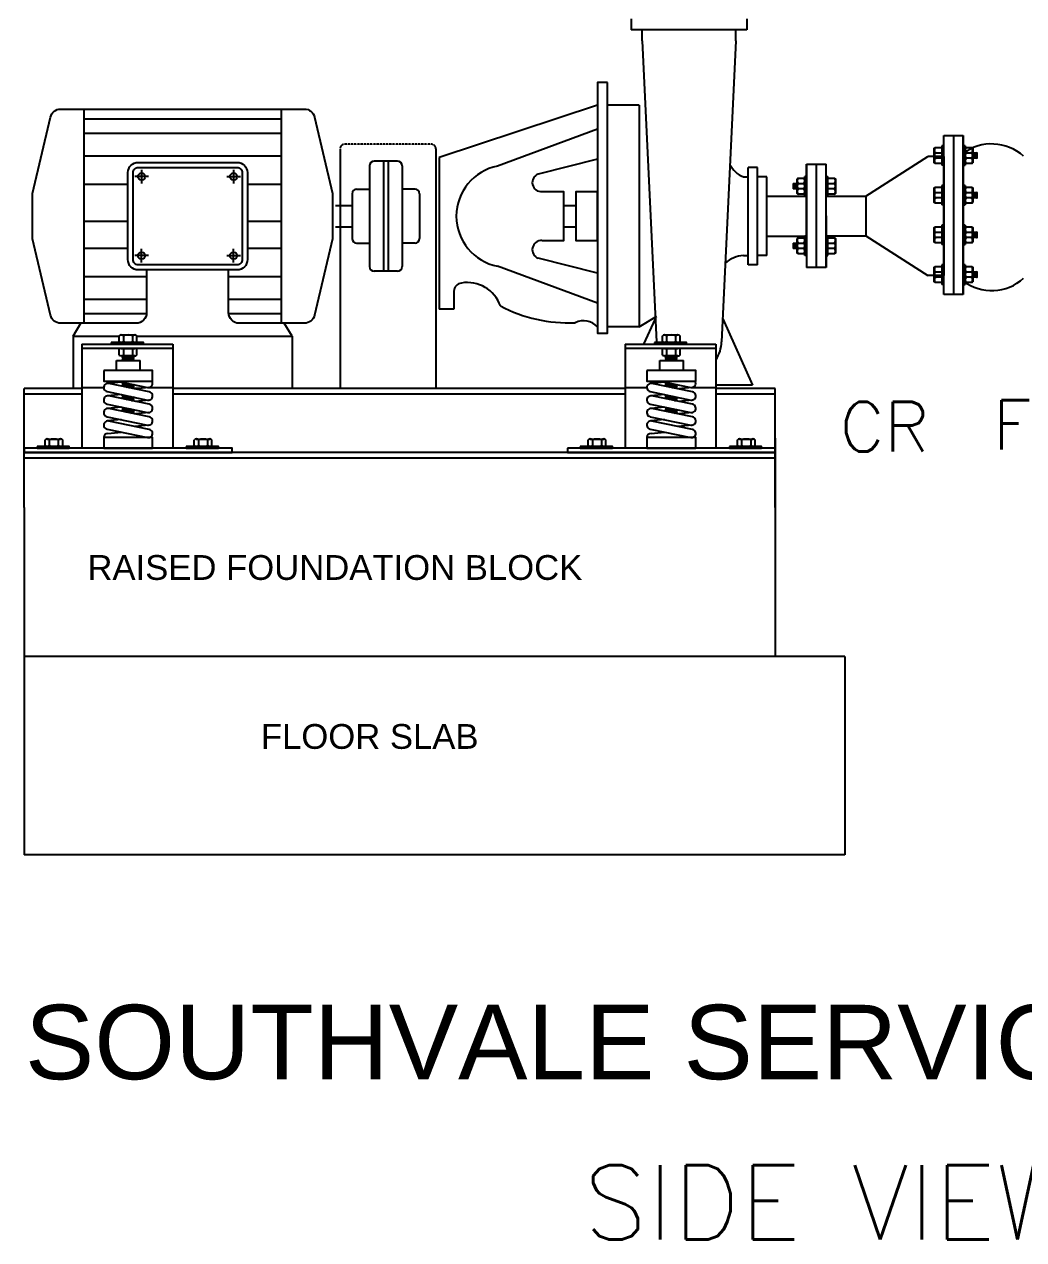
# Model space of a CAD drawing. Header units: inches. Extents: x 72601 to 92539, y -26779 to -15965.
# Drawn here: x 79807 to 80814, y -26531 to -25306 of the extents above; entities that cross this region are included whole.
import ezdxf

# ---------------------------------------------------------------- set-up
doc = ezdxf.new("R2010")
doc.units = ezdxf.units.IN
doc.header["$MEASUREMENT"] = 0
doc.linetypes.add('DASHED2', pattern=[0.375, 0.25, -0.125])
doc.layers.add('FENCE', color=1, linetype='Continuous')
doc.layers.add('M-X-BKGD', color=8, linetype='Continuous')
doc.styles.add('SIMS', font='simplex.shx')
doc.styles.get("Standard").update_dxf_attribs({"font": 'arial.ttf'})

msp = doc.modelspace()

# ---------------------------------------------------------------- linework, layer by layer
at = {"layer": 'M-X-BKGD'}
for p, q in [((80418.4, -25300.5), (80418.4, -25311.7)), ((80535.2, -25300.5), (80535.2, -25311.7)), ((80535.2, -25311.7), (80418.4, -25311.7)), ((80429.6, -25322.9), (80429.6, -25311.7)), ((80524, -25322.9), (80524, -25311.7)), ((80429.6, -25322.9), (80444.1, -25626.1)), ((80524, -25322.9), (80509.4, -25626.1)), ((79867, -25391.5), (79867, -25607.4)), ((80065.9, -25391.5), (80065.9, -25607.4)), ((80384.7, -25387.7), (80224.9, -25440.2)), ((80426.7, -25387.7), (80394.6, -25387.7)), ((80426.7, -25387.7), (80426.7, -25611.2)), ((80384.7, -25411.7), (80283.9, -25449)), ((80733.5, -25498.3), (80733.5, -25418.3)), ((80733.5, -25418.3), (80753.2, -25418.3)), ((80753.2, -25418.3), (80753.2, -25498.3)), ((80753.2, -25418.3), (80753.2, -25578.3)), ((80753.2, -25458.3), (80753.2, -25418.3)), ((80733.5, -25509.2), (80733.5, -25429.2)), ((80755, -25428.5), (80753.2, -25428.5)), ((80753.2, -25428.5), (80753.2, -25448.2)), ((80224.9, -25440.2), (80224.9, -25593.2)), ((80384.7, -25441.9), (80324.8, -25457.1)), ((80655, -25479.3), (80717.5, -25439.5)), ((80733.5, -25439.5), (80717.5, -25439.5)), ((80733.5, -25439.5), (80733.5, -25559.3)), ((80753.2, -25436.3), (80753.2, -25562.5)), ((80753.2, -25438.3), (80755, -25438.3)), ((80154.9, -25448.7), (80154.9, -25550.3)), ((80183.1, -25444.1), (80159.5, -25444.1)), ((80187.7, -25448.7), (80187.7, -25550.3)), ((80536.4, -25548.5), (80536.4, -25450.5)), ((80545.8, -25450.5), (80536.4, -25450.5)), ((80545.8, -25548.5), (80545.8, -25450.5)), ((80615, -25499.3), (80615, -25447.3)), ((80531.7, -25459.9), (80536.4, -25459.9)), ((80555.3, -25459.9), (80545.8, -25459.9)), ((80555.3, -25539.1), (80555.3, -25459.9)), ((80581.9, -25466.6), (80581.9, -25472)), ((80595.3, -25539.3), (80595.3, -25459.3)), ((80615, -25485.9), (80615, -25466.7)), ((80753.2, -25498.3), (80753.2, -25458.3)), ((80755, -25468.5), (80753.2, -25468.5)), ((80753.2, -25468.5), (80753.2, -25488.2)), ((80137.3, -25476.9), (80137.3, -25522)), ((80141.9, -25472.4), (80154.9, -25472.4)), ((80200.8, -25472.4), (80187.7, -25472.4)), ((80205.3, -25476.9), (80205.3, -25522)), ((80555.3, -25479.5), (80594.4, -25479.5)), ((80615, -25479.3), (80655, -25479.3)), ((80655, -25479.3), (80655, -25519.3)), ((80753.2, -25478.3), (80755, -25478.3)), ((80120.5, -25488.6), (80137.3, -25488.6)), ((80350.6, -25488.6), (80362.8, -25488.6)), ((80615, -25499.3), (80615, -25551.3)), ((80733.5, -25499.4), (80733.5, -25499.4)), ((80753.2, -25578.3), (80753.2, -25498.3)), ((80753.2, -25538.3), (80753.2, -25498.3)), ((80120.5, -25510.3), (80137.3, -25510.3)), ((80350.6, -25510.3), (80362.8, -25510.3)), ((80755, -25508.5), (80753.2, -25508.5)), ((80753.2, -25508.5), (80753.2, -25528.2)), ((80141.9, -25526.6), (80154.9, -25526.6)), ((80200.8, -25526.6), (80187.7, -25526.6)), ((80555.3, -25519.5), (80594.4, -25519.5)), ((80581.9, -25526.6), (80581.9, -25532)), ((80615, -25519.3), (80655, -25519.3)), ((80655, -25519.3), (80717.5, -25559.3)), ((80753.2, -25518.3), (80755, -25518.3)), ((80384.7, -25557.1), (80324.8, -25541.9)), ((80531.7, -25539.1), (80536.4, -25539.1)), ((80555.3, -25539.1), (80545.8, -25539.1)), ((80753.2, -25578.3), (80753.2, -25538.3)), ((80384.7, -25587.2), (80283.9, -25550)), ((80545.8, -25548.5), (80536.4, -25548.5)), ((80615, -25551.3), (80595.3, -25551.3)), ((80755, -25548.5), (80753.2, -25548.5)), ((80753.2, -25548.5), (80753.2, -25568.2)), ((80183.1, -25554.9), (80159.5, -25554.9)), ((80733.5, -25559.3), (80717.5, -25559.3)), ((80753.2, -25558.3), (80755, -25558.3)), ((80239.8, -25575.2), (80239.8, -25593.2)), ((80753.2, -25578.3), (80733.5, -25578.3)), ((80239.8, -25593.2), (80224.9, -25593.2)), ((80426.7, -25611.2), (80444.5, -25600.3)), ((80442.6, -25603), (80431.1, -25628.6)), ((80511, -25603), (80540.9, -25670)), ((79856.1, -25620.3), (79863.9, -25607.4)), ((80076.8, -25620.3), (80069, -25607.4)), ((80426.7, -25611.2), (80394.6, -25611.2)), ((79856.1, -25620.3), (79902.7, -25620.3)), ((79856.1, -25620.3), (79856.1, -25673.2)), ((79902.7, -25625.8), (79902.7, -25620)), ((79904.6, -25619.2), (79918.4, -25619.2)), ((79918.4, -25626.7), (79904.7, -25626.7)), ((79906.8, -25620), (79906.8, -25625.8)), ((79916.3, -25625.8), (79916.3, -25620)), ((79920.4, -25625.8), (79920.4, -25620)), ((79920.4, -25620.3), (80076.8, -25620.3)), ((80076.8, -25620.3), (80076.8, -25673.2)), ((80450, -25625.8), (80450, -25620)), ((80452, -25619.2), (80465.7, -25619.2)), ((80465.7, -25626.7), (80452.1, -25626.7)), ((80454.2, -25620), (80454.2, -25625.8)), ((80463.7, -25625.8), (80463.7, -25620)), ((80467.8, -25625.8), (80467.8, -25620)), ((79865, -25628.6), (79956.6, -25628.6)), ((79865, -25628.6), (79865, -25632.8)), ((79956.6, -25632.8), (79865, -25632.8)), ((79865, -25632.8), (79865, -25733.5)), ((79902.7, -25639.5), (79902.7, -25633.7)), ((79904.6, -25632.8), (79918.4, -25632.8)), ((79906.8, -25633.7), (79906.8, -25639.5)), ((79916.3, -25639.5), (79916.3, -25633.7)), ((79920.4, -25639.5), (79920.4, -25633.7)), ((79956.6, -25628.6), (79956.6, -25632.8)), ((79956.6, -25632.8), (79956.6, -25733.5)), ((80412.4, -25628.6), (80503.9, -25628.6)), ((80412.4, -25628.6), (80412.4, -25632.8)), ((80503.9, -25632.8), (80412.4, -25632.8)), ((80412.4, -25632.8), (80412.4, -25733.5)), ((80450.1, -25639.5), (80450.1, -25633.7)), ((80452, -25632.8), (80465.7, -25632.8)), ((80454.2, -25633.7), (80454.2, -25639.5)), ((80463.7, -25639.5), (80463.7, -25633.7)), ((80467.8, -25639.5), (80467.8, -25633.7)), ((80503.9, -25628.6), (80503.9, -25632.8)), ((80503.9, -25632.8), (80503.9, -25733.5)), ((79900, -25655), (79900, -25645)), ((79900, -25645), (79923.7, -25645)), ((79918.4, -25640.3), (79904.8, -25640.3)), ((79905.5, -25641.1), (79906.4, -25640.4)), ((79905.5, -25641.1), (79906.4, -25641.8)), ((79905.5, -25642.5), (79906.4, -25641.8)), ((79905.5, -25642.5), (79906.4, -25643.2)), ((79905.5, -25643.9), (79906.4, -25643.2)), ((79905.5, -25643.9), (79906.4, -25644.6)), ((79905.8, -25645), (79906.4, -25644.6)), ((79906.3, -25640.3), (79906.4, -25640.4)), ((79906.4, -25640.4), (79908.3, -25640.3)), ((79906.4, -25641.8), (79916.7, -25641.4)), ((79906.4, -25643.2), (79916.7, -25642.8)), ((79906.4, -25644.6), (79916.7, -25644.1)), ((79917.6, -25640.7), (79916.7, -25641.4)), ((79917.6, -25642.1), (79916.7, -25641.4)), ((79917.6, -25642.1), (79916.7, -25642.8)), ((79917.6, -25643.5), (79916.7, -25642.8)), ((79917.6, -25643.5), (79916.7, -25644.1)), ((79917.6, -25644.8), (79916.7, -25644.1)), ((79917.6, -25640.7), (79917.1, -25640.3)), ((79917.6, -25644.8), (79917.4, -25645)), ((79923.7, -25655), (79923.7, -25645)), ((80447.4, -25655), (80447.4, -25645)), ((80447.4, -25645), (80471.1, -25645)), ((80465.7, -25640.3), (80452.1, -25640.3)), ((80452.9, -25641.1), (80453.8, -25640.4)), ((80452.9, -25641.1), (80453.8, -25641.8)), ((80452.9, -25642.5), (80453.8, -25641.8)), ((80452.9, -25642.5), (80453.8, -25643.2)), ((80452.9, -25643.9), (80453.8, -25643.2)), ((80452.9, -25643.9), (80453.8, -25644.6)), ((80453.2, -25645), (80453.8, -25644.6)), ((80453.7, -25640.3), (80453.8, -25640.4)), ((80453.8, -25640.4), (80455.7, -25640.3)), ((80453.8, -25641.8), (80464.1, -25641.4)), ((80453.8, -25643.2), (80464.1, -25642.8)), ((80453.8, -25644.6), (80464.1, -25644.1)), ((80465, -25640.7), (80464.1, -25641.4)), ((80465, -25642.1), (80464.1, -25641.4)), ((80465, -25642.1), (80464.1, -25642.8)), ((80465, -25643.5), (80464.1, -25642.8)), ((80465, -25643.5), (80464.1, -25644.1)), ((80465, -25644.8), (80464.1, -25644.1)), ((80465, -25640.7), (80464.5, -25640.3)), ((80465, -25644.8), (80464.7, -25645)), ((80471.1, -25655), (80471.1, -25645)), ((79865, -25673.2), (79807, -25673.2)), ((79807, -25743.3), (79807, -25673.2)), ((79807, -25793.2), (79807, -25673.2)), ((79865, -25672.3), (79887, -25672.3)), ((79904.7, -25666.7), (79891.2, -25668)), ((79905.5, -25667.1), (79905.8, -25666.9)), ((79905.5, -25667.1), (79906.4, -25667.8)), ((79905.5, -25668.5), (79906.4, -25667.8)), ((79905.5, -25668.5), (79906.4, -25669.2)), ((79905.5, -25669.9), (79906.4, -25669.2)), ((79905.5, -25669.9), (79906.4, -25670.6)), ((79905.9, -25671), (79906.4, -25670.6)), ((79906.4, -25667.8), (79909.7, -25667.7)), ((79906.4, -25669.2), (79915.3, -25668.9)), ((79906.4, -25670.6), (79916.7, -25670.2)), ((79910.2, -25671.8), (79916.7, -25671.6)), ((79912.4, -25672.3), (79917.6, -25672.3)), ((79916, -25673), (79916.7, -25673)), ((79917.6, -25669.5), (79916.7, -25670.2)), ((79917.6, -25670.9), (79916.7, -25670.2)), ((79917.6, -25670.9), (79916.7, -25671.6)), ((79917.6, -25672.3), (79916.7, -25671.6)), ((79917.6, -25672.3), (79916.7, -25673)), ((79917, -25673.2), (79916.7, -25673)), ((79922, -25673.2), (79917, -25673.2)), ((79917.6, -25669.5), (79917.3, -25669.3)), ((79932.5, -25672.2), (79919, -25673.5)), ((79931.7, -25672.3), (79956.6, -25672.3)), ((80412.4, -25673.2), (79956.6, -25673.2)), ((80412.4, -25672.3), (80434.4, -25672.3)), ((80452.1, -25666.7), (80438.6, -25668)), ((80452.9, -25667.1), (80453.2, -25666.9)), ((80452.9, -25667.1), (80453.8, -25667.8)), ((80452.9, -25668.5), (80453.8, -25667.8)), ((80452.9, -25668.5), (80453.8, -25669.2)), ((80452.9, -25669.9), (80453.8, -25669.2)), ((80452.9, -25669.9), (80453.8, -25670.6)), ((80453.3, -25671), (80453.8, -25670.6)), ((80453.8, -25667.8), (80457.1, -25667.7)), ((80453.8, -25669.2), (80462.7, -25668.9)), ((80453.8, -25670.6), (80464.1, -25670.2)), ((80457.6, -25671.8), (80464.1, -25671.6)), ((80459.8, -25672.3), (80464.9, -25672.3)), ((80463.4, -25673), (80464.1, -25673)), ((80465, -25669.5), (80464.1, -25670.2)), ((80465, -25670.9), (80464.1, -25670.2)), ((80465, -25670.9), (80464.1, -25671.6)), ((80465, -25672.3), (80464.1, -25671.6)), ((80465, -25672.3), (80464.1, -25673)), ((80464.4, -25673.2), (80464.1, -25673)), ((80465, -25669.5), (80464.7, -25669.3)), ((80479.9, -25672.2), (80466.3, -25673.5)), ((80479, -25672.3), (80503.9, -25672.3)), ((80540.9, -25670), (80503.9, -25670)), ((80563.7, -25673.2), (80503.9, -25673.2)), ((80563.7, -25743.3), (80563.7, -25673.2)), ((80563.7, -25793.2), (80563.7, -25673.2)), ((79865, -25678.8), (79807, -25678.8)), ((79904.7, -25679.3), (79891.2, -25680.6)), ((79905.5, -25679.6), (79905.6, -25679.5)), ((79905.5, -25679.6), (79906.4, -25680.3)), ((79905.5, -25681), (79906.4, -25680.3)), ((79905.5, -25681), (79906.4, -25681.7)), ((79905.5, -25682.4), (79906.4, -25681.7)), ((79905.5, -25682.4), (79906.4, -25683.1)), ((79905.8, -25683.6), (79906.4, -25683.1)), ((79906.4, -25680.3), (79909.1, -25680.2)), ((79906.4, -25681.7), (79914.8, -25681.4)), ((79906.4, -25683.1), (79916.7, -25682.7)), ((79909.6, -25684.3), (79916.7, -25684)), ((79915.2, -25685.5), (79916.7, -25685.4)), ((79917.6, -25682), (79916.7, -25682.7)), ((79917.6, -25683.4), (79916.7, -25682.7)), ((79917.6, -25683.4), (79916.7, -25684)), ((79917.6, -25684.7), (79916.7, -25684)), ((79917.6, -25684.7), (79916.7, -25685.4)), ((79917.4, -25685.9), (79916.7, -25685.4)), ((79917.6, -25682), (79917.5, -25681.9)), ((79932.5, -25684.8), (79919, -25686.2)), ((80412.4, -25678.8), (79956.6, -25678.8)), ((80452.1, -25679.3), (80438.6, -25680.6)), ((80452.8, -25679.6), (80453, -25679.5)), ((80452.8, -25679.6), (80453.8, -25680.3)), ((80452.9, -25681), (80453.8, -25680.3)), ((80452.9, -25681), (80453.8, -25681.7)), ((80452.9, -25682.4), (80453.8, -25681.7)), ((80452.9, -25682.4), (80453.8, -25683.1)), ((80453.2, -25683.6), (80453.8, -25683.1)), ((80453.8, -25680.3), (80456.5, -25680.2)), ((80453.8, -25681.7), (80462.1, -25681.4)), ((80453.8, -25683.1), (80464.1, -25682.7)), ((80457, -25684.3), (80464.1, -25684)), ((80462.5, -25685.5), (80464.1, -25685.4)), ((80465, -25682), (80464.1, -25682.7)), ((80465, -25683.4), (80464.1, -25682.7)), ((80465, -25683.4), (80464.1, -25684)), ((80465, -25684.7), (80464.1, -25684)), ((80465, -25684.7), (80464.1, -25685.4)), ((80464.7, -25685.9), (80464.1, -25685.4)), ((80465, -25682), (80464.9, -25681.9)), ((80479.9, -25684.8), (80466.3, -25686.2)), ((80563.7, -25678.8), (80503.9, -25678.8)), ((79904.7, -25691.9), (79891.2, -25693.3)), ((79905.5, -25692), (79905.5, -25692)), ((79905.5, -25693.4), (79906.4, -25692.7)), ((79905.5, -25693.4), (79906.4, -25694.1)), ((79905.5, -25694.8), (79906.4, -25694.1)), ((79905.5, -25694.8), (79906.4, -25695.5)), ((79905.6, -25696.1), (79906.4, -25695.5)), ((79905.7, -25692.1), (79906.4, -25692.7)), ((79906.4, -25692.7), (79908.1, -25692.6)), ((79906.4, -25694.1), (79913.9, -25693.8)), ((79906.4, -25695.5), (79916.7, -25695.1)), ((79908.8, -25696.8), (79916.7, -25696.5)), ((79914.4, -25697.9), (79916.7, -25697.8)), ((79917.4, -25694.5), (79916.7, -25695.1)), ((79917.6, -25695.8), (79916.7, -25695.1)), ((79917.6, -25695.8), (79916.7, -25696.5)), ((79917.6, -25697.2), (79916.7, -25696.5)), ((79917.6, -25697.2), (79916.7, -25697.8)), ((79917.6, -25698.5), (79916.7, -25697.8)), ((79917.6, -25698.5), (79917.5, -25698.6)), ((79932.5, -25697.4), (79919, -25698.8)), ((80452.1, -25691.9), (80438.6, -25693.3)), ((80452.8, -25693.4), (80453.8, -25692.7)), ((80452.8, -25693.4), (80453.8, -25694.1)), ((80452.9, -25692), (80452.9, -25692)), ((80452.9, -25694.8), (80453.8, -25694.1)), ((80452.9, -25694.8), (80453.8, -25695.5)), ((80453, -25696.1), (80453.8, -25695.5)), ((80453.1, -25692.1), (80453.8, -25692.7)), ((80453.8, -25692.7), (80455.5, -25692.6)), ((80453.8, -25694.1), (80461.3, -25693.8)), ((80453.8, -25695.5), (80464.1, -25695.1)), ((80456.1, -25696.8), (80464.1, -25696.5)), ((80461.8, -25697.9), (80464.1, -25697.8)), ((80464.8, -25694.5), (80464.1, -25695.1)), ((80465, -25695.8), (80464.1, -25695.1)), ((80465, -25695.8), (80464.1, -25696.5)), ((80465, -25697.2), (80464.1, -25696.5)), ((80465, -25697.2), (80464.1, -25697.8)), ((80465, -25698.5), (80464.1, -25697.8)), ((80465, -25698.5), (80464.9, -25698.6)), ((80479.9, -25697.4), (80466.3, -25698.8)), ((79904.7, -25704.5), (79890.8, -25705.9)), ((79932.1, -25710.1), (79918.6, -25711.4)), ((80452, -25704.5), (80438.2, -25705.9)), ((80479.5, -25710.1), (80465.9, -25711.4)), ((79827.9, -25730.7), (79827.9, -25724.9)), ((79829.9, -25724.1), (79843.6, -25724.1)), ((79832, -25724.9), (79832, -25730.7)), ((79841.5, -25730.7), (79841.5, -25724.9)), ((79845.7, -25730.7), (79845.7, -25724.9)), ((79891.2, -25718.5), (79904.7, -25717.2)), ((79978.3, -25730.7), (79978.3, -25724.9)), ((79980.3, -25724.1), (79994, -25724.1)), ((79982.5, -25724.9), (79982.5, -25730.7)), ((79991.9, -25730.7), (79991.9, -25724.9)), ((79996.1, -25730.7), (79996.1, -25724.9)), ((80375.3, -25730.7), (80375.3, -25724.9)), ((80377.2, -25724.1), (80391, -25724.1)), ((80379.4, -25724.9), (80379.4, -25730.7)), ((80388.9, -25730.7), (80388.9, -25724.9)), ((80393, -25730.7), (80393, -25724.9)), ((80438.6, -25718.5), (80452.1, -25717.2)), ((80525.7, -25730.7), (80525.7, -25724.9)), ((80527.6, -25724.1), (80541.4, -25724.1)), ((80529.8, -25724.9), (80529.8, -25730.7)), ((80539.3, -25730.7), (80539.3, -25724.9)), ((80543.4, -25730.7), (80543.4, -25724.9)), ((80563.7, -25723.2), (80563.7, -25943.2)), ((79865, -25733.5), (79807, -25733.5)), ((80563.7, -25737.7), (79807, -25737.7)), ((79843.6, -25731.6), (79830, -25731.6)), ((80016.3, -25733.5), (79956.6, -25733.5)), ((79994, -25731.6), (79980.4, -25731.6)), ((80412.4, -25733.5), (80354.4, -25733.5)), ((80391, -25731.6), (80377.3, -25731.6)), ((80563.7, -25733.5), (80503.9, -25733.5)), ((80541.4, -25731.6), (80527.8, -25731.6)), ((80563.7, -25743.3), (79807, -25743.3)), ((79807, -25793.2), (79807, -25943.2)), ((79807, -25943.2), (79807, -26143.2)), ((80633.7, -25943.2), (79807, -25943.2)), ((80633.7, -25943.2), (80633.7, -26143.2)), ((80633.7, -26143.2), (79807, -26143.2))]:
    msp.add_line(p, q, dxfattribs=at)
at = {"layer": 'M-X-BKGD', "color": 8}
for p, q in [((79867, -25401.4), (80065.9, -25401.4)), ((79867, -25415.9), (80065.9, -25415.9)), ((80125.2, -25431.6), (80125.2, -25673.2)), ((80221.8, -25431.6), (80221.8, -25673.2)), ((79867, -25438.8), (80065.9, -25438.8)), ((79925.2, -25452.8), (79925.2, -25466.5)), ((80017.9, -25452.8), (80017.9, -25466.5)), ((80168.9, -25444.1), (80168.9, -25554.9)), ((80173.7, -25444.1), (80173.7, -25554.9)), ((79867, -25467.1), (79911.4, -25467.1)), ((79932.1, -25459.6), (79918.4, -25459.6)), ((80011, -25459.6), (80024.8, -25459.6)), ((80031.8, -25467.1), (80065.9, -25467.1)), ((79867, -25504.5), (79911.4, -25504.5)), ((80031.8, -25504.5), (80065.9, -25504.5)), ((79867, -25531.8), (79911.4, -25531.8)), ((79932.1, -25539.3), (79918.4, -25539.3)), ((79925.2, -25546.2), (79925.2, -25532.5)), ((80011, -25539.3), (80024.8, -25539.3)), ((80017.9, -25546.2), (80017.9, -25532.5)), ((80031.8, -25531.8), (80065.9, -25531.8)), ((79867, -25560.2), (79930.2, -25560.2)), ((80012.9, -25560.2), (80065.9, -25560.2)), ((79867, -25583.1), (79930.2, -25583.1)), ((80012.9, -25583.1), (80065.9, -25583.1)), ((79867, -25597.6), (79930.2, -25597.6)), ((80012.9, -25597.6), (80065.9, -25597.6))]:
    msp.add_line(p, q, dxfattribs=at)
at = {"layer": 'M-X-BKGD', "linetype": 'Continuous'}
for p, q in [((80733.5, -25428.2), (80733.5, -25418.3)), ((80743.3, -25418.3), (80743.3, -25578.3)), ((80753.2, -25418.3), (80753.2, -25578.3)), ((80753.2, -25428.2), (80753.2, -25418.3)), ((80724, -25430.9), (80724.6, -25430.3)), ((80724, -25445.8), (80724, -25430.9)), ((80724.6, -25430.3), (80731.1, -25430.3)), ((80731.1, -25430.3), (80731.7, -25430.9)), ((80733.5, -25428.5), (80731.7, -25428.5)), ((80731.7, -25428.5), (80731.7, -25448.2)), ((80755, -25428.5), (80755, -25448.2)), ((80755, -25430.9), (80755.6, -25430.3)), ((80755, -25445.8), (80755, -25430.9)), ((80755.6, -25430.3), (80762.1, -25430.3)), ((80762.1, -25430.3), (80762.7, -25430.9)), ((80762.7, -25430.9), (80762.7, -25445.8)), ((80725.3, -25435.6), (80731.7, -25435.6)), ((80731.7, -25441), (80725.3, -25441)), ((80756.3, -25435.6), (80761.4, -25435.6)), ((80761.4, -25441), (80756.3, -25441)), ((80762.7, -25435.6), (80766.6, -25435.6)), ((80766.6, -25441), (80762.7, -25441)), ((80767.2, -25440.4), (80767.2, -25436.3)), ((80595.3, -25466.7), (80595.3, -25447)), ((80615, -25447.3), (80595.3, -25447.3)), ((80595.3, -25447.3), (80595.3, -25551.3)), ((80605.1, -25447.3), (80605.1, -25551.3)), ((80615, -25466.7), (80615, -25447)), ((80615, -25551.3), (80615, -25447.3)), ((80724.6, -25446.4), (80724, -25445.8)), ((80731.1, -25446.4), (80724.6, -25446.4)), ((80731.1, -25446.4), (80731.7, -25445.8)), ((80733.5, -25448.2), (80731.7, -25448.2)), ((80733.5, -25467.1), (80733.5, -25447.4)), ((80753.2, -25467.1), (80753.2, -25447.4)), ((80753.2, -25448.2), (80755, -25448.2)), ((80755.6, -25446.4), (80755, -25445.8)), ((80762.1, -25446.4), (80755.6, -25446.4)), ((80762.1, -25446.4), (80762.7, -25445.8)), ((80581.9, -25466.6), (80585.7, -25466.6)), ((80586.4, -25461.3), (80585.7, -25461.9)), ((80585.7, -25476.7), (80585.7, -25461.9)), ((80586.4, -25461.3), (80592.8, -25461.3)), ((80587, -25466.6), (80592.2, -25466.6)), ((80592.8, -25461.3), (80593.5, -25461.9)), ((80593.5, -25479.2), (80593.5, -25459.5)), ((80595.3, -25459.5), (80593.5, -25459.5)), ((80593.5, -25461.9), (80593.5, -25476.7)), ((80615, -25459.5), (80616.8, -25459.5)), ((80616.8, -25479.2), (80616.8, -25459.5)), ((80617.4, -25461.3), (80616.8, -25461.9)), ((80616.8, -25466.6), (80623.2, -25466.6)), ((80617.4, -25461.3), (80623.9, -25461.3)), ((80623.9, -25461.3), (80624.5, -25461.9)), ((80624.5, -25461.9), (80624.5, -25476.7)), ((80733.5, -25468.5), (80731.7, -25468.5)), ((80731.7, -25468.5), (80731.7, -25488.2)), ((80755, -25468.5), (80755, -25488.2)), ((80585.7, -25472), (80581.9, -25472)), ((80586.4, -25477.4), (80585.7, -25476.7)), ((80592.8, -25477.4), (80586.4, -25477.4)), ((80592.2, -25472), (80587, -25472)), ((80593.5, -25476.7), (80592.8, -25477.4)), ((80595.3, -25479.2), (80593.5, -25479.2)), ((80615, -25479.2), (80616.8, -25479.2)), ((80623.2, -25472), (80616.8, -25472)), ((80617.4, -25477.4), (80616.8, -25476.7)), ((80623.9, -25477.4), (80617.4, -25477.4)), ((80624.5, -25476.7), (80623.9, -25477.4)), ((80724, -25470.9), (80724.6, -25470.3)), ((80724, -25485.8), (80724, -25470.9)), ((80724.6, -25470.3), (80731.1, -25470.3)), ((80725.3, -25475.6), (80731.7, -25475.6)), ((80731.1, -25470.3), (80731.7, -25470.9)), ((80755, -25470.9), (80755.6, -25470.3)), ((80755, -25485.8), (80755, -25470.9)), ((80755.6, -25470.3), (80762.1, -25470.3)), ((80756.3, -25475.6), (80761.4, -25475.6)), ((80762.1, -25470.3), (80762.7, -25470.9)), ((80762.7, -25470.9), (80762.7, -25485.8)), ((80762.7, -25475.6), (80766.6, -25475.6)), ((80767.2, -25480.4), (80767.2, -25476.3)), ((80595.3, -25505.6), (80595.3, -25485.9)), ((80615, -25505.6), (80615, -25485.9)), ((80724.6, -25486.4), (80724, -25485.8)), ((80731.1, -25486.4), (80724.6, -25486.4)), ((80731.7, -25481), (80725.3, -25481)), ((80731.1, -25486.4), (80731.7, -25485.8)), ((80733.5, -25488.2), (80731.7, -25488.2)), ((80733.5, -25489.6), (80733.5, -25509.2)), ((80753.2, -25488.2), (80755, -25488.2)), ((80753.2, -25489.6), (80753.2, -25509.2)), ((80755.6, -25486.4), (80755, -25485.8)), ((80762.1, -25486.4), (80755.6, -25486.4)), ((80761.4, -25481), (80756.3, -25481)), ((80762.1, -25486.4), (80762.7, -25485.8)), ((80766.6, -25481), (80762.7, -25481)), ((80724, -25510.9), (80724.6, -25510.3)), ((80724, -25525.8), (80724, -25510.9)), ((80724.6, -25510.3), (80731.1, -25510.3)), ((80725.3, -25515.6), (80731.7, -25515.6)), ((80731.1, -25510.3), (80731.7, -25510.9)), ((80733.5, -25508.5), (80731.7, -25508.5)), ((80731.7, -25508.5), (80731.7, -25528.2)), ((80755, -25508.5), (80755, -25528.2)), ((80755, -25510.9), (80755.6, -25510.3)), ((80755, -25525.8), (80755, -25510.9)), ((80755.6, -25510.3), (80762.1, -25510.3)), ((80756.3, -25515.6), (80761.4, -25515.6)), ((80762.1, -25510.3), (80762.7, -25510.9)), ((80762.7, -25510.9), (80762.7, -25525.8)), ((80762.7, -25515.6), (80766.6, -25515.6)), ((80767.2, -25520.4), (80767.2, -25516.3)), ((80581.9, -25526.6), (80585.7, -25526.6)), ((80586.4, -25521.3), (80585.7, -25521.9)), ((80585.7, -25536.7), (80585.7, -25521.9)), ((80586.4, -25521.3), (80592.8, -25521.3)), ((80587, -25526.6), (80592.2, -25526.6)), ((80592.8, -25521.3), (80593.5, -25521.9)), ((80593.5, -25539.2), (80593.5, -25519.5)), ((80595.3, -25519.5), (80593.5, -25519.5)), ((80593.5, -25521.9), (80593.5, -25536.7)), ((80615, -25519.5), (80616.8, -25519.5)), ((80616.8, -25539.2), (80616.8, -25519.5)), ((80617.4, -25521.3), (80616.8, -25521.9)), ((80616.8, -25526.6), (80623.2, -25526.6)), ((80617.4, -25521.3), (80623.9, -25521.3)), ((80623.9, -25521.3), (80624.5, -25521.9)), ((80624.5, -25521.9), (80624.5, -25536.7)), ((80724.6, -25526.4), (80724, -25525.8)), ((80731.1, -25526.4), (80724.6, -25526.4)), ((80731.7, -25521), (80725.3, -25521)), ((80731.1, -25526.4), (80731.7, -25525.8)), ((80733.5, -25528.2), (80731.7, -25528.2)), ((80733.5, -25528.5), (80733.5, -25548.2)), ((80753.2, -25528.2), (80755, -25528.2)), ((80753.2, -25528.5), (80753.2, -25548.2)), ((80755.6, -25526.4), (80755, -25525.8)), ((80762.1, -25526.4), (80755.6, -25526.4)), ((80761.4, -25521), (80756.3, -25521)), ((80762.1, -25526.4), (80762.7, -25525.8)), ((80766.6, -25521), (80762.7, -25521)), ((80585.7, -25532), (80581.9, -25532)), ((80586.4, -25537.4), (80585.7, -25536.7)), ((80592.8, -25537.4), (80586.4, -25537.4)), ((80592.2, -25532), (80587, -25532)), ((80593.5, -25536.7), (80592.8, -25537.4)), ((80595.3, -25539.2), (80593.5, -25539.2)), ((80615, -25539.2), (80616.8, -25539.2)), ((80623.2, -25532), (80616.8, -25532)), ((80617.4, -25537.4), (80616.8, -25536.7)), ((80623.9, -25537.4), (80617.4, -25537.4)), ((80624.5, -25536.7), (80623.9, -25537.4)), ((80724, -25550.9), (80724.6, -25550.3)), ((80724, -25565.8), (80724, -25550.9)), ((80724.6, -25550.3), (80731.1, -25550.3)), ((80731.1, -25550.3), (80731.7, -25550.9)), ((80733.5, -25548.5), (80731.7, -25548.5)), ((80731.7, -25548.5), (80731.7, -25568.2)), ((80755, -25548.5), (80755, -25568.2)), ((80755, -25550.9), (80755.6, -25550.3)), ((80755, -25565.8), (80755, -25550.9)), ((80755.6, -25550.3), (80762.1, -25550.3)), ((80762.1, -25550.3), (80762.7, -25550.9)), ((80762.7, -25550.9), (80762.7, -25565.8)), ((80724.6, -25566.4), (80724, -25565.8)), ((80731.1, -25566.4), (80724.6, -25566.4)), ((80725.3, -25555.6), (80731.7, -25555.6)), ((80731.7, -25561), (80725.3, -25561)), ((80731.1, -25566.4), (80731.7, -25565.8)), ((80755.6, -25566.4), (80755, -25565.8)), ((80762.1, -25566.4), (80755.6, -25566.4)), ((80756.3, -25555.6), (80761.4, -25555.6)), ((80761.4, -25561), (80756.3, -25561)), ((80762.1, -25566.4), (80762.7, -25565.8)), ((80762.7, -25555.6), (80766.6, -25555.6)), ((80766.6, -25561), (80762.7, -25561)), ((80767.2, -25560.4), (80767.2, -25556.3)), ((80733.5, -25568.2), (80731.7, -25568.2)), ((80753.2, -25568.2), (80755, -25568.2))]:
    msp.add_line(p, q, dxfattribs=at)
at = {"layer": 'M-X-BKGD', "color": 8, "linetype": 'DASHED2'}
msp.add_line((80217.2, -25427), (80129.8, -25427), dxfattribs=at)
at = {"layer": 'M-X-BKGD'}
for points in [[(80394.6, -25364.9), (80384.7, -25364.9), (80384.7, -25617.4), (80394.6, -25617.4)], [(80384.7, -25474.8), (80362.8, -25474.8), (80362.8, -25524.1), (80384.7, -25524.1)], [(79894.5, -25626.7), (79894.5, -25628.6), (79927, -25628.6), (79927, -25626.7)], [(80441.9, -25626.7), (80441.9, -25628.6), (80474.4, -25628.6), (80474.4, -25626.7)], [(79887, -25655), (79887, -25665.8), (79936.3, -25665.8), (79936.3, -25655)], [(80434.4, -25655), (80434.4, -25665.8), (80483.7, -25665.8), (80483.7, -25655)], [(79887, -25722.7), (79887, -25733.5), (79936.3, -25733.5), (79936.3, -25722.7)], [(80434.4, -25722.7), (80434.4, -25733.5), (80483.7, -25733.5), (80483.7, -25722.7)], [(79807, -25733.5), (79807, -25737.7), (80016.3, -25737.7), (80016.3, -25733.5)], [(79819.8, -25731.6), (79819.8, -25733.5), (79852.2, -25733.5), (79852.2, -25731.6)], [(79970.2, -25731.6), (79970.2, -25733.5), (80002.7, -25733.5), (80002.7, -25731.6)], [(80354.4, -25733.5), (80354.4, -25737.7), (80563.7, -25737.7), (80563.7, -25733.5)], [(80367.1, -25731.6), (80367.1, -25733.5), (80399.6, -25733.5), (80399.6, -25731.6)], [(80517.6, -25731.6), (80517.6, -25733.5), (80550, -25733.5), (80550, -25731.6)]]:
    msp.add_lwpolyline(points, close=True, dxfattribs=at)
for points in [[(79815.4, -25476.5), (79833.4, -25399.6, -0.348273), (79843.5, -25391.5), (80089.4, -25391.5, -0.348273), (80099.5, -25399.6), (80117.5, -25476.5)], [(79930.2, -25553.7), (79930.2, -25597, -0.414214), (79919.8, -25607.4), (79843.5, -25607.4, -0.348273), (79833.4, -25599.4), (79815.4, -25522.4)], [(80117.5, -25522.4), (80099.5, -25599.4, -0.348273), (80089.4, -25607.4), (80023.3, -25607.4, -0.414214), (80012.9, -25597), (80012.9, -25553.7)], [(79900.5, -25665.8), (79931.2, -25672.1, 0.656367), (79935.7, -25665.8)], [(80447.9, -25665.8), (80478.6, -25672.1, 0.656367), (80483, -25665.8)]]:
    msp.add_lwpolyline(points, format="xyb", dxfattribs=at)
at = {"layer": 'M-X-BKGD', "linetype": 'Continuous'}
msp.add_lwpolyline([(80733.5, -25578.3), (80733.5, -25418.3)], dxfattribs=at)
at = {"layer": 'M-X-BKGD'}
for points in [[(79921.7, -25445.3), (80021.4, -25445.3, -0.414214), (80031.8, -25455.6), (80031.8, -25543.3, -0.414214), (80021.4, -25553.7), (79921.7, -25553.7, -0.414214), (79911.4, -25543.3), (79911.4, -25455.6, -0.414214)], [(79890.4, -25676.3), (79931.2, -25684.8, 1.001057), (79932.9, -25676.5), (79892, -25668.1, 1.001015)], [(80437.7, -25676.3), (80478.6, -25684.8, 1.001057), (80480.3, -25676.5), (80439.4, -25668.1, 1.001015)], [(79890.4, -25689), (79931.2, -25697.4, 1.001057), (79932.9, -25689.1), (79892, -25680.7, 1.001015)], [(80437.7, -25689), (80478.6, -25697.4, 1.001057), (80480.3, -25689.1), (80439.4, -25680.7, 1.001015)], [(79890.4, -25701.6), (79931.2, -25710, 1.001057), (79932.9, -25701.8), (79892, -25693.3, 1.001015)], [(80437.7, -25701.6), (80478.6, -25710, 1.001057), (80480.3, -25701.8), (80439.4, -25693.3, 1.001015)], [(79890.4, -25714.2), (79931.2, -25722.6, 1.001057), (79932.9, -25714.4), (79892, -25706, 1.001015)], [(80437.7, -25714.2), (80478.6, -25722.6, 1.001057), (80480.3, -25714.4), (80439.4, -25706, 1.001015)]]:
    msp.add_lwpolyline(points, format="xyb", close=True, dxfattribs=at)
at = {"layer": 'M-X-BKGD', "color": 8}
msp.add_lwpolyline([(79921.7, -25450.5), (80021.4, -25450.5, -0.414214), (80026.6, -25455.6), (80026.6, -25543.3, -0.414214), (80021.4, -25548.5), (79921.7, -25548.5, -0.414214), (79916.6, -25543.3), (79916.6, -25455.6, -0.414214)], format="xyb", close=True, dxfattribs=at)
at = {"layer": 'M-X-BKGD'}
for points in [[(79815.4, -25522.4), (79815.4, -25476.5)], [(80117.5, -25476.5), (80117.5, -25522.4)], [(80328.7, -25524.1), (80328.7, -25524.1), (80350.6, -25524.1), (80350.6, -25474.8), (80328.7, -25474.8)]]:
    msp.add_lwpolyline(points, dxfattribs=at)
at = {"layer": 'M-X-BKGD', "color": 8}
for centre in [(79925.2, -25459.6), (80017.9, -25459.6), (79925.2, -25539.3), (80017.9, -25539.3)]:
    msp.add_circle(centre, 3.61, dxfattribs=at)
at = {"layer": 'M-X-BKGD', "color": 8, "linetype": 'DASHED2'}
for centre, start, end in [((80129.8, -25431.6), 90, 180), ((80217.2, -25431.6), 0, 90)]:
    msp.add_arc(centre, 4.57, start, end, dxfattribs=at)
at = {"layer": 'M-X-BKGD', "linetype": 'Continuous'}
for centre, radius, start, end in [((80727.5, -25433), 3.48, 129.3849, 230.6151), ((80781.9, -25474.4), 47.7, 47.6861, 126.9672), ((80758.5, -25433), 3.48, 129.3849, 230.6151), ((80759.2, -25433), 3.48, 309.3849, 50.6151), ((80727.5, -25438.3), 3.48, 129.3849, 230.6151), ((80727.5, -25443.7), 3.48, 129.3849, 230.6151), ((80758.5, -25438.3), 3.48, 129.3849, 230.6151), ((80758.5, -25443.7), 3.48, 129.3849, 230.6151), ((80759.2, -25438.3), 3.48, 309.3849, 50.6151), ((80759.2, -25443.7), 3.48, 309.3849, 50.6151), ((80752.9, -25440.6), 10.9, 358.1407, 25.6381), ((80752.9, -25440.6), 10.2, 358.1407, 16.5975), ((80752.9, -25440.6), 11.5, 358.1407, 25.3626), ((80752.9, -25440.6), 12.2, 358.1407, 23.9319), ((80752.9, -25440.6), 12.8, 358.1407, 22.6587), ((80752.9, -25440.6), 13.5, 358.1407, 21.5176), ((80752.9, -25440.6), 14.1, 358.9617, 20.4885), ((80766.6, -25436.3), 0.645, 0, 90), ((80766.6, -25440.4), 0.645, 270, 0), ((80595.6, -25467.1), 12.8, 178.1407, 202.6587), ((80595.6, -25467.1), 12.2, 178.1407, 203.9319), ((80595.6, -25467.1), 11.5, 178.1407, 205.3626), ((80595.6, -25467.1), 10.9, 178.1407, 205.6381), ((80595.6, -25467.1), 10.2, 178.1407, 196.5975), ((80589.2, -25463.9), 3.48, 129.3849, 230.6151), ((80589.2, -25469.3), 3.48, 129.3849, 230.6151), ((80590, -25463.9), 3.48, 309.3849, 50.6151), ((80590, -25469.3), 3.48, 309.3849, 50.6151), ((80621, -25463.9), 3.48, 309.3849, 50.6151), ((80621, -25469.3), 3.48, 309.3849, 50.6151), ((80589.2, -25474.7), 3.48, 129.3849, 230.6151), ((80590, -25474.7), 3.48, 309.3849, 50.6151), ((80621, -25474.7), 3.48, 309.3849, 50.6151), ((80727.5, -25473), 3.48, 129.3849, 230.6151), ((80727.5, -25478.3), 3.48, 129.3849, 230.6151), ((80758.5, -25473), 3.48, 129.3849, 230.6151), ((80758.5, -25478.3), 3.48, 129.3849, 230.6151), ((80759.2, -25473), 3.48, 309.3849, 50.6151), ((80759.2, -25478.3), 3.48, 309.3849, 50.6151), ((80752.9, -25480.6), 10.9, 358.1407, 25.6381), ((80752.9, -25480.6), 10.2, 358.1407, 16.5975), ((80752.9, -25480.6), 11.5, 358.1407, 25.3626), ((80752.9, -25480.6), 12.2, 358.1407, 23.9319), ((80752.9, -25480.6), 12.8, 358.1407, 22.6587), ((80752.9, -25480.6), 13.5, 358.1407, 21.5176), ((80752.9, -25480.6), 14.1, 358.9617, 20.4885), ((80766.6, -25476.3), 0.645, 0, 90), ((80766.6, -25480.4), 0.645, 270, 0), ((80727.5, -25483.7), 3.48, 129.3849, 230.6151), ((80758.5, -25483.7), 3.48, 129.3849, 230.6151), ((80759.2, -25483.7), 3.48, 309.3849, 50.6151), ((80727.5, -25513), 3.48, 129.3849, 230.6151), ((80727.5, -25518.3), 3.48, 129.3849, 230.6151), ((80758.5, -25513), 3.48, 129.3849, 230.6151), ((80758.5, -25518.3), 3.48, 129.3849, 230.6151), ((80759.2, -25513), 3.48, 309.3849, 50.6151), ((80759.2, -25518.3), 3.48, 309.3849, 50.6151), ((80752.9, -25520.6), 10.9, 358.1407, 25.6381), ((80752.9, -25520.6), 11.5, 358.1407, 25.3626), ((80752.9, -25520.6), 12.2, 358.1407, 23.9319), ((80752.9, -25520.6), 12.8, 358.1407, 22.6587), ((80752.9, -25520.6), 13.5, 358.1407, 21.5176), ((80752.9, -25520.6), 14.1, 358.9617, 20.4885), ((80766.6, -25516.3), 0.645, 0, 90), ((80595.6, -25527.1), 12.8, 178.1407, 202.6587), ((80595.6, -25527.1), 12.2, 178.1407, 203.9319), ((80595.6, -25527.1), 11.5, 178.1407, 205.3626), ((80595.6, -25527.1), 10.9, 178.1407, 205.6381), ((80595.6, -25527.1), 10.2, 178.1407, 196.5975), ((80589.2, -25523.9), 3.48, 129.3849, 230.6151), ((80589.2, -25529.3), 3.48, 129.3849, 230.6151), ((80590, -25523.9), 3.48, 309.3849, 50.6151), ((80590, -25529.3), 3.48, 309.3849, 50.6151), ((80621, -25523.9), 3.48, 309.3849, 50.6151), ((80621, -25529.3), 3.48, 309.3849, 50.6151), ((80727.5, -25523.7), 3.48, 129.3849, 230.6151), ((80758.5, -25523.7), 3.48, 129.3849, 230.6151), ((80759.2, -25523.7), 3.48, 309.3849, 50.6151), ((80752.9, -25520.6), 10.2, 358.1407, 16.5975), ((80766.6, -25520.4), 0.645, 270, 0), ((80589.2, -25534.7), 3.48, 129.3849, 230.6151), ((80590, -25534.7), 3.48, 309.3849, 50.6151), ((80621, -25534.7), 3.48, 309.3849, 50.6151), ((80727.5, -25553), 3.48, 129.3849, 230.6151), ((80758.5, -25553), 3.48, 129.3849, 230.6151), ((80759.2, -25553), 3.48, 309.3849, 50.6151), ((80727.5, -25558.3), 3.48, 129.3849, 230.6151), ((80727.5, -25563.7), 3.48, 129.3849, 230.6151), ((80781.9, -25526.8), 47.7, 233.0328, 312.3139), ((80758.5, -25558.3), 3.48, 129.3849, 230.6151), ((80758.5, -25563.7), 3.48, 129.3849, 230.6151), ((80759.2, -25558.3), 3.48, 309.3849, 50.6151), ((80759.2, -25563.7), 3.48, 309.3849, 50.6151), ((80752.9, -25560.6), 10.9, 358.1407, 25.6381), ((80752.9, -25560.6), 10.2, 358.1407, 16.5975), ((80752.9, -25560.6), 11.5, 358.1407, 25.3626), ((80752.9, -25560.6), 12.2, 358.1407, 23.9319), ((80752.9, -25560.6), 12.8, 358.1407, 22.6587), ((80752.9, -25560.6), 13.5, 358.1407, 21.5176), ((80752.9, -25560.6), 14.1, 358.9617, 20.4885), ((80766.6, -25556.3), 0.645, 0, 90), ((80766.6, -25560.4), 0.645, 270, 0)]:
    msp.add_arc(centre, radius, start, end, dxfattribs=at)
at = {"layer": 'M-X-BKGD'}
for centre, radius, start, end in [((80159.5, -25448.7), 4.57, 90, 180), ((80183.1, -25448.7), 4.57, 0, 90), ((80293.7, -25499.5), 51.4, 100.9231, 259.0769), ((80540.9, -25436), 25.6, 206.4211, 248.9269), ((80328.1, -25465.6), 9.2, 111.1182, 273.5203), ((80141.9, -25476.9), 4.57, 90, 180), ((80200.8, -25476.9), 4.57, 0, 90), ((80141.9, -25522), 4.57, 180, 270), ((80200.8, -25522), 4.57, 270, 0), ((80328.1, -25533.3), 9.2, 86.4797, 248.8818), ((80534.2, -25570.6), 31.6, 94.5022, 131.6371), ((80159.5, -25550.3), 4.57, 180, 270), ((80183.1, -25550.3), 4.57, 270, 0), ((80253.5, -25601.6), 35.2, 19.256, 99.9674), ((80248.6, -25575.6), 8.78, 97.6457, 177.179), ((80355.3, -25460.9), 146.1, 242.0111, 272.6132), ((80370.4, -25624.7), 19.7, 43.3472, 115.0423), ((79904.7, -25622.1), 2.92, 44.9141, 135.0859), ((79904.7, -25623.8), 2.92, 224.9141, 315.0859), ((79911.6, -25632.6), 13.4, 69.2913, 110.7087), ((79911.6, -25613.3), 13.4, 249.2913, 290.7087), ((79918.4, -25622.1), 2.93, 45.0088, 134.9912), ((79918.4, -25623.8), 2.93, 225.0088, 314.9912), ((80476.8, -25626.1), 32.7, 180, 184.431), ((80452.1, -25622.1), 2.92, 44.9141, 135.0859), ((80452.1, -25623.8), 2.92, 224.9141, 315.0859), ((80458.9, -25632.6), 13.4, 69.2913, 110.7087), ((80458.9, -25613.3), 13.4, 249.2913, 290.7087), ((80465.7, -25622.1), 2.93, 45.0088, 134.9912), ((80465.7, -25623.8), 2.93, 225.0088, 314.9912), ((80476.8, -25626.1), 32.7, 326.1914, 0), ((79904.8, -25635.7), 2.92, 44.9141, 135.0859), ((79904.8, -25637.4), 2.92, 224.9141, 315.0859), ((79911.6, -25646.2), 13.4, 69.2913, 110.7087), ((79911.6, -25626.9), 13.4, 249.2913, 290.7087), ((79918.4, -25635.7), 2.93, 45.0088, 134.9912), ((79918.4, -25637.4), 2.93, 225.0088, 314.9912), ((80452.1, -25635.7), 2.92, 44.9141, 135.0859), ((80452.1, -25637.4), 2.92, 224.9141, 315.0859), ((80458.9, -25646.2), 13.4, 69.2913, 110.7087), ((80458.9, -25626.9), 13.4, 249.2913, 290.7087), ((80465.7, -25635.7), 2.93, 45.0088, 134.9912), ((80465.7, -25637.4), 2.93, 225.0088, 314.9912), ((79830, -25727), 2.92, 44.9141, 135.0859), ((79836.8, -25737.5), 13.4, 69.2913, 110.7087), ((79843.6, -25727), 2.93, 45.0088, 134.9912), ((79891.2, -25722.7), 4.21, 90, 180), ((79980.4, -25727), 2.92, 44.9141, 135.0859), ((79987.2, -25737.5), 13.4, 69.2913, 110.7087), ((79994, -25727), 2.93, 45.0088, 134.9912), ((80377.3, -25727), 2.92, 44.9141, 135.0859), ((80384.1, -25737.5), 13.4, 69.2913, 110.7087), ((80391, -25727), 2.93, 45.0088, 134.9912), ((80438.6, -25722.7), 4.21, 90, 180), ((80527.8, -25727), 2.92, 44.9141, 135.0859), ((80534.6, -25737.5), 13.4, 69.2913, 110.7087), ((80541.4, -25727), 2.93, 45.0088, 134.9912), ((79830, -25728.7), 2.92, 224.9141, 315.0859), ((79836.8, -25718.2), 13.4, 249.2913, 290.7087), ((79843.6, -25728.7), 2.93, 225.0088, 314.9912), ((79980.4, -25728.7), 2.92, 224.9141, 315.0859), ((79987.2, -25718.2), 13.4, 249.2913, 290.7087), ((79994, -25728.7), 2.93, 225.0088, 314.9912), ((80377.3, -25728.7), 2.92, 224.9141, 315.0859), ((80384.1, -25718.2), 13.4, 249.2913, 290.7087), ((80391, -25728.7), 2.93, 225.0088, 314.9912), ((80527.8, -25728.7), 2.92, 224.9141, 315.0859), ((80534.6, -25718.2), 13.4, 249.2913, 290.7087), ((80541.4, -25728.7), 2.93, 225.0088, 314.9912)]:
    msp.add_arc(centre, radius, start, end, dxfattribs=at)

# ---------------------------------------------------------------- texts
at = {"char_height": 25, "attachment_point": 1}
for s, width, insert in [('RAISED FOUNDATION BLOCK', 606.758, (79870.6, -25841.1)), ('FLOOR SLAB', 284.575, (80045.4, -26011.4))]:
    msp.add_mtext_dynamic_manual_height_columns(s, width=width, gutter_width=1, heights=[0], dxfattribs=dict(at, insert=insert))
at = {"color": 3, "insert": (79807.6, -26294.4), "char_height": 75, "attachment_point": 1}
msp.add_mtext_dynamic_manual_height_columns('SOUTHVALE SERVICE PUMP 1', width=1885.292, gutter_width=1, heights=[0], dxfattribs=at)
at = {"layer": 'FENCE', "color": 3, "style": 'SIMS'}
for s, insert, char_height, width, attachment_point in [('\\A1;CR', (80628.8, -25686.8, -422.2), 50, 249.05, 1), ('\\A1;FJ', (80783, -25684.8, -422.2), 50, 249.05, 1), ('\\A1;\\pt0;SIDE VIEW', (80616.5, -26456.1, -422.2), 75, 653.809, 2)]:
    msp.add_mtext(s, dxfattribs=dict(at, insert=insert, char_height=char_height, width=width, attachment_point=attachment_point))

doc.saveas('drawing.dxf')
